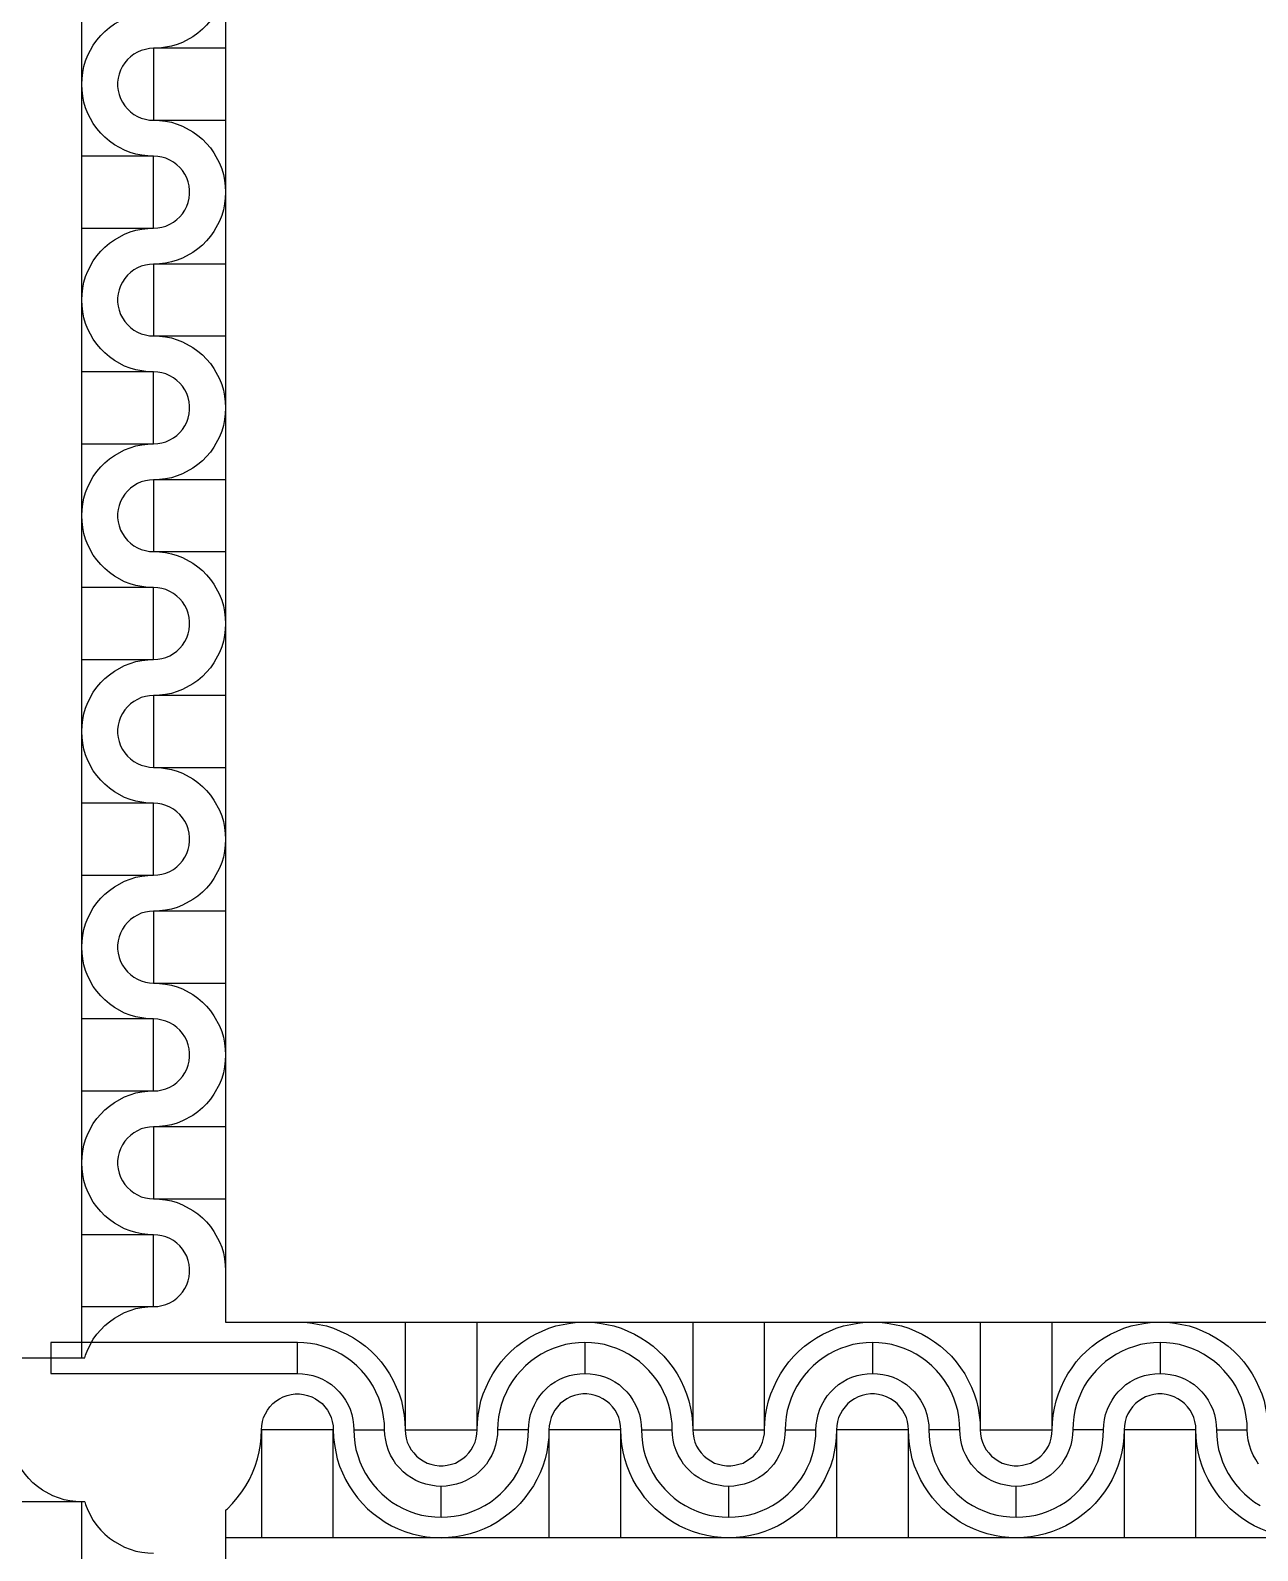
# Model space of a CAD drawing. Extents: x 190.8 to 267.1, y 124 to 174.8.
# Drawn here: x 231.075 to 232.27, y 143.763 to 145.243 of the extents above; entities that cross this region are included whole.
import ezdxf

# ---------------------------------------------------------------- set-up
doc = ezdxf.new("R2010")
doc.units = 0
doc.header["$MEASUREMENT"] = 0

msp = doc.modelspace()

# ---------------------------------------------------------------- linework, layer by layer
for p, q in [((231.2646, 146.0023), (231.2646, 143.9856)), ((231.2646, 143.9856), (233.3913, 143.9856)), ((229.0246, 143.9506), (231.1275, 143.9506)), ((231.2646, 143.8023), (231.2646, 141.7856))]:
    msp.add_line(p, q)
for points in [[(231.1246, 143.9506), (231.1246, 146.0106)], [(231.2646, 145.2956), (231.2644, 145.2898), (231.2636, 145.2841), (231.2626, 145.2783), (231.2609, 145.2728), (231.2589, 145.2673), (231.2534, 145.2573), (231.2499, 145.2526), (231.2461, 145.2481), (231.2421, 145.2441), (231.2376, 145.2403), (231.2329, 145.2368), (231.2229, 145.2313), (231.2174, 145.2293), (231.2119, 145.2276), (231.2061, 145.2266), (231.2004, 145.2258), (231.1946, 145.2256)], [(231.1246, 145.1906), (231.1249, 145.1963), (231.1256, 145.2021), (231.1266, 145.2078), (231.1284, 145.2133), (231.1304, 145.2188), (231.1359, 145.2288), (231.1394, 145.2336), (231.1431, 145.2381), (231.1471, 145.2421), (231.1516, 145.2458), (231.1564, 145.2493), (231.1664, 145.2548), (231.1719, 145.2568), (231.1774, 145.2586), (231.1831, 145.2596), (231.1889, 145.2603), (231.1946, 145.2606)], [(231.1946, 145.2256), (231.1906, 145.2253), (231.1866, 145.2246), (231.1826, 145.2236), (231.1789, 145.2218), (231.1754, 145.2198), (231.1721, 145.2173), (231.1691, 145.2146), (231.1666, 145.2116), (231.1644, 145.2081), (231.1624, 145.2043), (231.1611, 145.2006), (231.1601, 145.1966), (231.1596, 145.1926), (231.1596, 145.1886), (231.1601, 145.1846), (231.1611, 145.1806), (231.1624, 145.1766), (231.1644, 145.1731), (231.1666, 145.1696), (231.1691, 145.1666), (231.1721, 145.1638), (231.1754, 145.1613), (231.1789, 145.1593), (231.1826, 145.1576), (231.1866, 145.1566), (231.1906, 145.1558), (231.1946, 145.1556)], [(231.2646, 145.2256), (231.1946, 145.2256), (231.1946, 145.1556), (231.2646, 145.1556)], [(231.1946, 145.1206), (231.1889, 145.1208), (231.1831, 145.1216), (231.1774, 145.1226), (231.1719, 145.1243), (231.1664, 145.1263), (231.1564, 145.1318), (231.1516, 145.1353), (231.1471, 145.1391), (231.1431, 145.1431), (231.1394, 145.1476), (231.1359, 145.1523), (231.1304, 145.1623), (231.1284, 145.1678), (231.1266, 145.1733), (231.1256, 145.1791), (231.1249, 145.1848), (231.1246, 145.1906)], [(231.1946, 145.1556), (231.2004, 145.1553), (231.2061, 145.1546), (231.2119, 145.1536), (231.2174, 145.1518), (231.2229, 145.1498), (231.2329, 145.1443), (231.2376, 145.1408), (231.2421, 145.1371), (231.2461, 145.1331), (231.2499, 145.1286), (231.2534, 145.1238), (231.2589, 145.1138), (231.2609, 145.1083), (231.2626, 145.1028), (231.2636, 145.0971), (231.2644, 145.0913), (231.2646, 145.0856)], [(231.1246, 145.0506), (231.1946, 145.0506), (231.1946, 145.1206), (231.1246, 145.1206)], [(231.1946, 145.0506), (231.1986, 145.0508), (231.2026, 145.0516), (231.2066, 145.0526), (231.2104, 145.0543), (231.2139, 145.0563), (231.2171, 145.0588), (231.2201, 145.0616), (231.2226, 145.0646), (231.2249, 145.0681), (231.2269, 145.0718), (231.2281, 145.0756), (231.2291, 145.0796), (231.2296, 145.0836), (231.2296, 145.0876), (231.2291, 145.0916), (231.2281, 145.0956), (231.2269, 145.0996), (231.2249, 145.1031), (231.2226, 145.1066), (231.2201, 145.1096), (231.2171, 145.1123), (231.2139, 145.1148), (231.2104, 145.1168), (231.2066, 145.1186), (231.2026, 145.1196), (231.1986, 145.1203), (231.1946, 145.1206)], [(231.2646, 145.0856), (231.2644, 145.0798), (231.2636, 145.0741), (231.2626, 145.0683), (231.2609, 145.0628), (231.2589, 145.0573), (231.2534, 145.0473), (231.2499, 145.0426), (231.2461, 145.0381), (231.2421, 145.0341), (231.2376, 145.0303), (231.2329, 145.0268), (231.2229, 145.0213), (231.2174, 145.0193), (231.2119, 145.0176), (231.2061, 145.0166), (231.2004, 145.0158), (231.1946, 145.0156)], [(231.1246, 144.9806), (231.1249, 144.9863), (231.1256, 144.9921), (231.1266, 144.9978), (231.1284, 145.0033), (231.1304, 145.0088), (231.1359, 145.0188), (231.1394, 145.0236), (231.1431, 145.0281), (231.1471, 145.0321), (231.1516, 145.0358), (231.1564, 145.0393), (231.1664, 145.0448), (231.1719, 145.0468), (231.1774, 145.0486), (231.1831, 145.0496), (231.1889, 145.0503), (231.1946, 145.0506)], [(231.1946, 145.0156), (231.1906, 145.0153), (231.1866, 145.0146), (231.1826, 145.0136), (231.1789, 145.0118), (231.1754, 145.0098), (231.1721, 145.0073), (231.1691, 145.0046), (231.1666, 145.0016), (231.1644, 144.9981), (231.1624, 144.9943), (231.1611, 144.9906), (231.1601, 144.9866), (231.1596, 144.9826), (231.1596, 144.9786), (231.1601, 144.9746), (231.1611, 144.9706), (231.1624, 144.9666), (231.1644, 144.9631), (231.1666, 144.9596), (231.1691, 144.9566), (231.1721, 144.9538), (231.1754, 144.9513), (231.1789, 144.9493), (231.1826, 144.9476), (231.1866, 144.9466), (231.1906, 144.9458), (231.1946, 144.9456)], [(231.2646, 145.0156), (231.1946, 145.0156), (231.1946, 144.9456), (231.2646, 144.9456)], [(231.1946, 144.9106), (231.1889, 144.9108), (231.1831, 144.9116), (231.1774, 144.9126), (231.1719, 144.9143), (231.1664, 144.9163), (231.1564, 144.9218), (231.1516, 144.9253), (231.1471, 144.9291), (231.1431, 144.9331), (231.1394, 144.9376), (231.1359, 144.9423), (231.1304, 144.9523), (231.1284, 144.9578), (231.1266, 144.9633), (231.1256, 144.9691), (231.1249, 144.9748), (231.1246, 144.9806)], [(231.1946, 144.9456), (231.2004, 144.9453), (231.2061, 144.9446), (231.2119, 144.9436), (231.2174, 144.9418), (231.2229, 144.9398), (231.2329, 144.9343), (231.2376, 144.9308), (231.2421, 144.9271), (231.2461, 144.9231), (231.2499, 144.9186), (231.2534, 144.9138), (231.2589, 144.9038), (231.2609, 144.8983), (231.2626, 144.8928), (231.2636, 144.8871), (231.2644, 144.8813), (231.2646, 144.8756)], [(231.1246, 144.8406), (231.1946, 144.8406), (231.1946, 144.9106), (231.1246, 144.9106)], [(231.1946, 144.8406), (231.1986, 144.8408), (231.2026, 144.8416), (231.2066, 144.8426), (231.2104, 144.8443), (231.2139, 144.8463), (231.2171, 144.8488), (231.2201, 144.8516), (231.2226, 144.8546), (231.2249, 144.8581), (231.2269, 144.8618), (231.2281, 144.8656), (231.2291, 144.8696), (231.2296, 144.8736), (231.2296, 144.8776), (231.2291, 144.8816), (231.2281, 144.8856), (231.2269, 144.8896), (231.2249, 144.8931), (231.2226, 144.8966), (231.2201, 144.8996), (231.2171, 144.9023), (231.2139, 144.9048), (231.2104, 144.9068), (231.2066, 144.9086), (231.2026, 144.9096), (231.1986, 144.9103), (231.1946, 144.9106)], [(231.2646, 144.8756), (231.2644, 144.8698), (231.2636, 144.8641), (231.2626, 144.8583), (231.2609, 144.8528), (231.2589, 144.8473), (231.2534, 144.8373), (231.2499, 144.8326), (231.2461, 144.8281), (231.2421, 144.8241), (231.2376, 144.8203), (231.2329, 144.8168), (231.2229, 144.8113), (231.2174, 144.8093), (231.2119, 144.8076), (231.2061, 144.8066), (231.2004, 144.8058), (231.1946, 144.8056)], [(231.1246, 144.7706), (231.1249, 144.7763), (231.1256, 144.7821), (231.1266, 144.7878), (231.1284, 144.7933), (231.1304, 144.7988), (231.1359, 144.8088), (231.1394, 144.8136), (231.1431, 144.8181), (231.1471, 144.8221), (231.1516, 144.8258), (231.1564, 144.8293), (231.1664, 144.8348), (231.1719, 144.8368), (231.1774, 144.8386), (231.1831, 144.8396), (231.1889, 144.8403), (231.1946, 144.8406)], [(231.1946, 144.8056), (231.1906, 144.8053), (231.1866, 144.8046), (231.1826, 144.8036), (231.1789, 144.8018), (231.1754, 144.7998), (231.1721, 144.7973), (231.1691, 144.7946), (231.1666, 144.7916), (231.1644, 144.7881), (231.1624, 144.7843), (231.1611, 144.7806), (231.1601, 144.7766), (231.1596, 144.7726), (231.1596, 144.7686), (231.1601, 144.7646), (231.1611, 144.7606), (231.1624, 144.7566), (231.1644, 144.7531), (231.1666, 144.7496), (231.1691, 144.7466), (231.1721, 144.7438), (231.1754, 144.7413), (231.1789, 144.7393), (231.1826, 144.7376), (231.1866, 144.7366), (231.1906, 144.7358), (231.1946, 144.7356)], [(231.2646, 144.8056), (231.1946, 144.8056), (231.1946, 144.7356), (231.2646, 144.7356)], [(231.1946, 144.7006), (231.1889, 144.7008), (231.1831, 144.7016), (231.1774, 144.7026), (231.1719, 144.7043), (231.1664, 144.7063), (231.1564, 144.7118), (231.1516, 144.7153), (231.1471, 144.7191), (231.1431, 144.7231), (231.1394, 144.7276), (231.1359, 144.7323), (231.1304, 144.7423), (231.1284, 144.7478), (231.1266, 144.7533), (231.1256, 144.7591), (231.1249, 144.7648), (231.1246, 144.7706)], [(231.1946, 144.7356), (231.2004, 144.7353), (231.2061, 144.7346), (231.2119, 144.7336), (231.2174, 144.7318), (231.2229, 144.7298), (231.2329, 144.7243), (231.2376, 144.7208), (231.2421, 144.7171), (231.2461, 144.7131), (231.2499, 144.7086), (231.2534, 144.7038), (231.2589, 144.6938), (231.2609, 144.6883), (231.2626, 144.6828), (231.2636, 144.6771), (231.2644, 144.6713), (231.2646, 144.6656)], [(231.1246, 144.6306), (231.1946, 144.6306), (231.1946, 144.7006), (231.1246, 144.7006)], [(231.1946, 144.6306), (231.1986, 144.6308), (231.2026, 144.6316), (231.2066, 144.6326), (231.2104, 144.6343), (231.2139, 144.6363), (231.2171, 144.6388), (231.2201, 144.6416), (231.2226, 144.6446), (231.2249, 144.6481), (231.2269, 144.6518), (231.2281, 144.6556), (231.2291, 144.6596), (231.2296, 144.6636), (231.2296, 144.6676), (231.2291, 144.6716), (231.2281, 144.6756), (231.2269, 144.6796), (231.2249, 144.6831), (231.2226, 144.6866), (231.2201, 144.6896), (231.2171, 144.6923), (231.2139, 144.6948), (231.2104, 144.6968), (231.2066, 144.6986), (231.2026, 144.6996), (231.1986, 144.7003), (231.1946, 144.7006)], [(231.2646, 144.6656), (231.2644, 144.6598), (231.2636, 144.6541), (231.2626, 144.6483), (231.2609, 144.6428), (231.2589, 144.6373), (231.2534, 144.6273), (231.2499, 144.6226), (231.2461, 144.6181), (231.2421, 144.6141), (231.2376, 144.6103), (231.2329, 144.6068), (231.2229, 144.6013), (231.2174, 144.5993), (231.2119, 144.5976), (231.2061, 144.5966), (231.2004, 144.5958), (231.1946, 144.5956)], [(231.1246, 144.5606), (231.1249, 144.5663), (231.1256, 144.5721), (231.1266, 144.5778), (231.1284, 144.5833), (231.1304, 144.5888), (231.1359, 144.5988), (231.1394, 144.6036), (231.1431, 144.6081), (231.1471, 144.6121), (231.1516, 144.6158), (231.1564, 144.6193), (231.1664, 144.6248), (231.1719, 144.6268), (231.1774, 144.6286), (231.1831, 144.6296), (231.1889, 144.6303), (231.1946, 144.6306)], [(231.1946, 144.5956), (231.1906, 144.5953), (231.1866, 144.5946), (231.1826, 144.5936), (231.1789, 144.5918), (231.1754, 144.5898), (231.1721, 144.5873), (231.1691, 144.5846), (231.1666, 144.5816), (231.1644, 144.5781), (231.1624, 144.5743), (231.1611, 144.5706), (231.1601, 144.5666), (231.1596, 144.5626), (231.1596, 144.5586), (231.1601, 144.5546), (231.1611, 144.5506), (231.1624, 144.5466), (231.1644, 144.5431), (231.1666, 144.5396), (231.1691, 144.5366), (231.1721, 144.5338), (231.1754, 144.5313), (231.1789, 144.5293), (231.1826, 144.5276), (231.1866, 144.5266), (231.1906, 144.5258), (231.1946, 144.5256)], [(231.2646, 144.5956), (231.1946, 144.5956), (231.1946, 144.5256), (231.2646, 144.5256)], [(231.1946, 144.4906), (231.1889, 144.4908), (231.1831, 144.4916), (231.1774, 144.4926), (231.1719, 144.4943), (231.1664, 144.4963), (231.1564, 144.5018), (231.1516, 144.5053), (231.1471, 144.5091), (231.1431, 144.5131), (231.1394, 144.5176), (231.1359, 144.5223), (231.1304, 144.5323), (231.1284, 144.5378), (231.1266, 144.5433), (231.1256, 144.5491), (231.1249, 144.5548), (231.1246, 144.5606)], [(231.1946, 144.5256), (231.2004, 144.5253), (231.2061, 144.5246), (231.2119, 144.5236), (231.2174, 144.5218), (231.2229, 144.5198), (231.2329, 144.5143), (231.2376, 144.5108), (231.2421, 144.5071), (231.2461, 144.5031), (231.2499, 144.4986), (231.2534, 144.4938), (231.2589, 144.4838), (231.2609, 144.4783), (231.2626, 144.4728), (231.2636, 144.4671), (231.2644, 144.4613), (231.2646, 144.4556)], [(231.1246, 144.4206), (231.1946, 144.4206), (231.1946, 144.4906), (231.1246, 144.4906)], [(231.1946, 144.4206), (231.1986, 144.4208), (231.2026, 144.4216), (231.2066, 144.4226), (231.2104, 144.4243), (231.2139, 144.4263), (231.2171, 144.4288), (231.2201, 144.4316), (231.2226, 144.4346), (231.2249, 144.4381), (231.2269, 144.4418), (231.2281, 144.4456), (231.2291, 144.4496), (231.2296, 144.4536), (231.2296, 144.4576), (231.2291, 144.4616), (231.2281, 144.4656), (231.2269, 144.4696), (231.2249, 144.4731), (231.2226, 144.4766), (231.2201, 144.4796), (231.2171, 144.4823), (231.2139, 144.4848), (231.2104, 144.4868), (231.2066, 144.4886), (231.2026, 144.4896), (231.1986, 144.4903), (231.1946, 144.4906)], [(231.2646, 144.4556), (231.2644, 144.4498), (231.2636, 144.4441), (231.2626, 144.4383), (231.2609, 144.4328), (231.2589, 144.4273), (231.2534, 144.4173), (231.2499, 144.4126), (231.2461, 144.4081), (231.2421, 144.4041), (231.2376, 144.4003), (231.2329, 144.3968), (231.2229, 144.3913), (231.2174, 144.3893), (231.2119, 144.3876), (231.2061, 144.3866), (231.2004, 144.3858), (231.1946, 144.3856)], [(231.1246, 144.3506), (231.1249, 144.3563), (231.1256, 144.3621), (231.1266, 144.3678), (231.1284, 144.3733), (231.1304, 144.3788), (231.1359, 144.3888), (231.1394, 144.3936), (231.1431, 144.3981), (231.1471, 144.4021), (231.1516, 144.4058), (231.1564, 144.4093), (231.1664, 144.4148), (231.1719, 144.4168), (231.1774, 144.4186), (231.1831, 144.4196), (231.1889, 144.4203), (231.1946, 144.4206)], [(231.1946, 144.3856), (231.1906, 144.3853), (231.1866, 144.3846), (231.1826, 144.3836), (231.1789, 144.3818), (231.1754, 144.3798), (231.1721, 144.3773), (231.1691, 144.3746), (231.1666, 144.3716), (231.1644, 144.3681), (231.1624, 144.3643), (231.1611, 144.3606), (231.1601, 144.3566), (231.1596, 144.3526), (231.1596, 144.3486), (231.1601, 144.3446), (231.1611, 144.3406), (231.1624, 144.3366), (231.1644, 144.3331), (231.1666, 144.3296), (231.1691, 144.3266), (231.1721, 144.3238), (231.1754, 144.3213), (231.1789, 144.3193), (231.1826, 144.3176), (231.1866, 144.3166), (231.1906, 144.3158), (231.1946, 144.3156)], [(231.2646, 144.3856), (231.1946, 144.3856), (231.1946, 144.3156), (231.2646, 144.3156)], [(231.1946, 144.2806), (231.1889, 144.2808), (231.1831, 144.2816), (231.1774, 144.2826), (231.1719, 144.2843), (231.1664, 144.2863), (231.1564, 144.2918), (231.1516, 144.2953), (231.1471, 144.2991), (231.1431, 144.3031), (231.1394, 144.3076), (231.1359, 144.3123), (231.1304, 144.3223), (231.1284, 144.3278), (231.1266, 144.3333), (231.1256, 144.3391), (231.1249, 144.3448), (231.1246, 144.3506)], [(231.1946, 144.3156), (231.2004, 144.3153), (231.2061, 144.3146), (231.2119, 144.3136), (231.2174, 144.3118), (231.2229, 144.3098), (231.2329, 144.3043), (231.2376, 144.3008), (231.2421, 144.2971), (231.2461, 144.2931), (231.2499, 144.2886), (231.2534, 144.2838), (231.2589, 144.2738), (231.2609, 144.2683), (231.2626, 144.2628), (231.2636, 144.2571), (231.2644, 144.2513), (231.2646, 144.2456)], [(231.1246, 144.2106), (231.1946, 144.2106), (231.1946, 144.2806), (231.1246, 144.2806)], [(231.1946, 144.2106), (231.1986, 144.2108), (231.2026, 144.2116), (231.2066, 144.2126), (231.2104, 144.2143), (231.2139, 144.2163), (231.2171, 144.2188), (231.2201, 144.2216), (231.2226, 144.2246), (231.2249, 144.2281), (231.2269, 144.2318), (231.2281, 144.2356), (231.2291, 144.2396), (231.2296, 144.2436), (231.2296, 144.2476), (231.2291, 144.2516), (231.2281, 144.2556), (231.2269, 144.2596), (231.2249, 144.2631), (231.2226, 144.2666), (231.2201, 144.2696), (231.2171, 144.2723), (231.2139, 144.2748), (231.2104, 144.2768), (231.2066, 144.2786), (231.2026, 144.2796), (231.1986, 144.2803), (231.1946, 144.2806)], [(231.2646, 144.2456), (231.2644, 144.2398), (231.2636, 144.2341), (231.2626, 144.2283), (231.2609, 144.2228), (231.2589, 144.2173), (231.2534, 144.2073), (231.2499, 144.2026), (231.2461, 144.1981), (231.2421, 144.1941), (231.2376, 144.1903), (231.2329, 144.1868), (231.2229, 144.1813), (231.2174, 144.1793), (231.2119, 144.1776), (231.2061, 144.1766), (231.2004, 144.1758), (231.1946, 144.1756)], [(231.1246, 144.1406), (231.1249, 144.1463), (231.1256, 144.1521), (231.1266, 144.1578), (231.1284, 144.1633), (231.1304, 144.1688), (231.1359, 144.1788), (231.1394, 144.1836), (231.1431, 144.1881), (231.1471, 144.1921), (231.1516, 144.1958), (231.1564, 144.1993), (231.1664, 144.2048), (231.1719, 144.2068), (231.1774, 144.2086), (231.1831, 144.2096), (231.1889, 144.2103), (231.1946, 144.2106)], [(231.1946, 144.1756), (231.1906, 144.1753), (231.1866, 144.1746), (231.1826, 144.1736), (231.1789, 144.1718), (231.1754, 144.1698), (231.1721, 144.1673), (231.1691, 144.1646), (231.1666, 144.1616), (231.1644, 144.1581), (231.1624, 144.1543), (231.1611, 144.1506), (231.1601, 144.1466), (231.1596, 144.1426), (231.1596, 144.1386), (231.1601, 144.1346), (231.1611, 144.1306), (231.1624, 144.1266), (231.1644, 144.1231), (231.1666, 144.1196), (231.1691, 144.1166), (231.1721, 144.1138), (231.1754, 144.1113), (231.1789, 144.1093), (231.1826, 144.1076), (231.1866, 144.1066), (231.1906, 144.1058), (231.1946, 144.1056)], [(231.2646, 144.1756), (231.1946, 144.1756), (231.1946, 144.1056), (231.2646, 144.1056)], [(231.1946, 144.0706), (231.1889, 144.0708), (231.1831, 144.0716), (231.1774, 144.0726), (231.1719, 144.0743), (231.1664, 144.0763), (231.1564, 144.0818), (231.1516, 144.0853), (231.1471, 144.0891), (231.1431, 144.0931), (231.1394, 144.0976), (231.1359, 144.1023), (231.1304, 144.1123), (231.1284, 144.1178), (231.1266, 144.1233), (231.1256, 144.1291), (231.1249, 144.1348), (231.1246, 144.1406)], [(231.1946, 144.1056), (231.2004, 144.1053), (231.2061, 144.1046), (231.2119, 144.1036), (231.2174, 144.1018), (231.2229, 144.0998), (231.2329, 144.0943), (231.2376, 144.0908), (231.2421, 144.0871), (231.2461, 144.0831), (231.2499, 144.0786), (231.2534, 144.0738), (231.2589, 144.0638), (231.2609, 144.0583), (231.2626, 144.0528), (231.2636, 144.0471), (231.2644, 144.0413), (231.2646, 144.0356)], [(231.1246, 144.0006), (231.1946, 144.0006), (231.1946, 144.0706), (231.1246, 144.0706)], [(231.1946, 144.0006), (231.1986, 144.0008), (231.2026, 144.0016), (231.2066, 144.0026), (231.2104, 144.0043), (231.2139, 144.0063), (231.2171, 144.0088), (231.2201, 144.0116), (231.2226, 144.0146), (231.2249, 144.0181), (231.2269, 144.0218), (231.2281, 144.0256), (231.2291, 144.0296), (231.2296, 144.0336), (231.2296, 144.0376), (231.2291, 144.0416), (231.2281, 144.0456), (231.2269, 144.0496), (231.2249, 144.0531), (231.2226, 144.0566), (231.2201, 144.0596), (231.2171, 144.0623), (231.2139, 144.0648), (231.2104, 144.0668), (231.2066, 144.0686), (231.2026, 144.0696), (231.1986, 144.0703), (231.1946, 144.0706)], [(231.1275, 143.9506), (231.1284, 143.9533), (231.1304, 143.9588), (231.1359, 143.9688), (231.1394, 143.9736), (231.1431, 143.9781), (231.1471, 143.9821), (231.1516, 143.9858), (231.1564, 143.9893), (231.1664, 143.9948), (231.1719, 143.9968), (231.1774, 143.9986), (231.1831, 143.9996), (231.1889, 144.0003), (231.1946, 144.0006)], [(231.3346, 143.9856), (231.3419, 143.9853), (231.3489, 143.9846), (231.3559, 143.9833), (231.3629, 143.9818), (231.3699, 143.9796), (231.3764, 143.9768), (231.3829, 143.9738), (231.3891, 143.9703), (231.3951, 143.9663), (231.4009, 143.9621), (231.4064, 143.9573), (231.4114, 143.9523), (231.4161, 143.9468), (231.4204, 143.9411), (231.4244, 143.9351), (231.4279, 143.9288), (231.4309, 143.9223), (231.4336, 143.9158), (231.4359, 143.9088), (231.4374, 143.9018), (231.4386, 143.8948), (231.4394, 143.8878), (231.4396, 143.8806)], [(231.4396, 143.9856), (231.4396, 143.8806), (231.5096, 143.8806), (231.5096, 143.9856)], [(231.5096, 143.8806), (231.5099, 143.8878), (231.5106, 143.8948), (231.5119, 143.9018), (231.5134, 143.9088), (231.5156, 143.9158), (231.5184, 143.9223), (231.5214, 143.9288), (231.5249, 143.9351), (231.5289, 143.9411), (231.5331, 143.9468), (231.5379, 143.9523), (231.5429, 143.9573), (231.5484, 143.9621), (231.5541, 143.9663), (231.5601, 143.9703), (231.5664, 143.9738), (231.5729, 143.9768), (231.5794, 143.9796), (231.5864, 143.9818), (231.5934, 143.9833), (231.6004, 143.9846), (231.6074, 143.9853), (231.6146, 143.9856)], [(231.6146, 143.9856), (231.6219, 143.9853), (231.6289, 143.9846), (231.6359, 143.9833), (231.6429, 143.9818), (231.6499, 143.9796), (231.6564, 143.9768), (231.6629, 143.9738), (231.6691, 143.9703), (231.6751, 143.9663), (231.6809, 143.9621), (231.6864, 143.9573), (231.6914, 143.9523), (231.6961, 143.9468), (231.7004, 143.9411), (231.7044, 143.9351), (231.7079, 143.9288), (231.7109, 143.9223), (231.7136, 143.9158), (231.7159, 143.9088), (231.7174, 143.9018), (231.7186, 143.8948), (231.7194, 143.8878), (231.7196, 143.8806)], [(231.7196, 143.9856), (231.7196, 143.8806), (231.7896, 143.8806), (231.7896, 143.9856)], [(231.7896, 143.8806), (231.7899, 143.8878), (231.7906, 143.8948), (231.7919, 143.9018), (231.7934, 143.9088), (231.7956, 143.9158), (231.7984, 143.9223), (231.8014, 143.9288), (231.8049, 143.9351), (231.8089, 143.9411), (231.8131, 143.9468), (231.8179, 143.9523), (231.8229, 143.9573), (231.8284, 143.9621), (231.8341, 143.9663), (231.8401, 143.9703), (231.8464, 143.9738), (231.8529, 143.9768), (231.8594, 143.9796), (231.8664, 143.9818), (231.8734, 143.9833), (231.8804, 143.9846), (231.8874, 143.9853), (231.8946, 143.9856)], [(231.8946, 143.9856), (231.9019, 143.9853), (231.9089, 143.9846), (231.9159, 143.9833), (231.9229, 143.9818), (231.9299, 143.9796), (231.9364, 143.9768), (231.9429, 143.9738), (231.9491, 143.9703), (231.9551, 143.9663), (231.9609, 143.9621), (231.9664, 143.9573), (231.9714, 143.9523), (231.9761, 143.9468), (231.9804, 143.9411), (231.9844, 143.9351), (231.9879, 143.9288), (231.9909, 143.9223), (231.9936, 143.9158), (231.9959, 143.9088), (231.9974, 143.9018), (231.9986, 143.8948), (231.9994, 143.8878), (231.9996, 143.8806)], [(231.9996, 143.9856), (231.9996, 143.8806), (232.0696, 143.8806), (232.0696, 143.9856)], [(232.0696, 143.8806), (232.0699, 143.8878), (232.0706, 143.8948), (232.0719, 143.9018), (232.0734, 143.9088), (232.0756, 143.9158), (232.0784, 143.9223), (232.0814, 143.9288), (232.0849, 143.9351), (232.0889, 143.9411), (232.0931, 143.9468), (232.0979, 143.9523), (232.1029, 143.9573), (232.1084, 143.9621), (232.1141, 143.9663), (232.1201, 143.9703), (232.1264, 143.9738), (232.1329, 143.9768), (232.1394, 143.9796), (232.1464, 143.9818), (232.1534, 143.9833), (232.1604, 143.9846), (232.1674, 143.9853), (232.1746, 143.9856)], [(232.1746, 143.9856), (232.1819, 143.9853), (232.1889, 143.9846), (232.1959, 143.9833), (232.2029, 143.9818), (232.2099, 143.9796), (232.2164, 143.9768), (232.2229, 143.9738), (232.2291, 143.9703), (232.2351, 143.9663), (232.2409, 143.9621), (232.2464, 143.9573), (232.2514, 143.9523), (232.2561, 143.9468), (232.2604, 143.9411), (232.2644, 143.9351), (232.2679, 143.9288), (232.2709, 143.9223), (232.2736, 143.9158), (232.2759, 143.9088), (232.2774, 143.9018), (232.2786, 143.8948), (232.2794, 143.8878), (232.2796, 143.8806)], [(231.3346, 143.9356), (231.3396, 143.9353), (231.3446, 143.9346), (231.3496, 143.9336), (231.3546, 143.9318), (231.3591, 143.9298), (231.3636, 143.9273), (231.3679, 143.9246), (231.3716, 143.9213), (231.3754, 143.9176), (231.3786, 143.9138), (231.3814, 143.9096), (231.3839, 143.9051), (231.3859, 143.9006), (231.3876, 143.8956), (231.3886, 143.8906), (231.3894, 143.8856), (231.3896, 143.8806), (231.4196, 143.8806), (231.4194, 143.8868), (231.4186, 143.8933), (231.4176, 143.8996), (231.4159, 143.9056), (231.4139, 143.9116), (231.4111, 143.9176), (231.4084, 143.9231), (231.4049, 143.9286), (231.4011, 143.9336), (231.3969, 143.9383), (231.3924, 143.9428), (231.3876, 143.9471), (231.3826, 143.9508), (231.3771, 143.9543), (231.3716, 143.9571), (231.3656, 143.9598), (231.3596, 143.9618), (231.3536, 143.9636), (231.3474, 143.9646), (231.3409, 143.9653), (231.3346, 143.9656)], [(231.6146, 143.9656), (231.6084, 143.9653), (231.6019, 143.9646), (231.5956, 143.9636), (231.5896, 143.9618), (231.5836, 143.9598), (231.5776, 143.9571), (231.5721, 143.9543), (231.5666, 143.9508), (231.5616, 143.9471), (231.5569, 143.9428), (231.5524, 143.9383), (231.5481, 143.9336), (231.5444, 143.9286), (231.5409, 143.9231), (231.5381, 143.9176), (231.5354, 143.9116), (231.5334, 143.9056), (231.5316, 143.8996), (231.5306, 143.8933), (231.5299, 143.8868), (231.5296, 143.8806)], [(231.8946, 143.9656), (231.8884, 143.9653), (231.8819, 143.9646), (231.8756, 143.9636), (231.8696, 143.9618), (231.8636, 143.9598), (231.8576, 143.9571), (231.8521, 143.9543), (231.8466, 143.9508), (231.8416, 143.9471), (231.8369, 143.9428), (231.8324, 143.9383), (231.8281, 143.9336), (231.8244, 143.9286), (231.8209, 143.9231), (231.8181, 143.9176), (231.8154, 143.9116), (231.8134, 143.9056), (231.8116, 143.8996), (231.8106, 143.8933), (231.8099, 143.8868), (231.8096, 143.8806), (231.8396, 143.8806), (231.8399, 143.8856), (231.8406, 143.8906), (231.8416, 143.8956), (231.8434, 143.9006), (231.8454, 143.9051), (231.8479, 143.9096), (231.8506, 143.9138), (231.8539, 143.9176), (231.8576, 143.9213), (231.8614, 143.9246), (231.8656, 143.9273), (231.8701, 143.9298), (231.8746, 143.9318), (231.8796, 143.9336), (231.8846, 143.9346), (231.8896, 143.9353), (231.8946, 143.9356)], [(231.9796, 143.8806), (231.9794, 143.8868), (231.9786, 143.8933), (231.9776, 143.8996), (231.9759, 143.9056), (231.9739, 143.9116), (231.9711, 143.9176), (231.9684, 143.9231), (231.9649, 143.9286), (231.9611, 143.9336), (231.9569, 143.9383), (231.9524, 143.9428), (231.9476, 143.9471), (231.9426, 143.9508), (231.9371, 143.9543), (231.9316, 143.9571), (231.9256, 143.9598), (231.9196, 143.9618), (231.9136, 143.9636), (231.9074, 143.9646), (231.9009, 143.9653), (231.8946, 143.9656), (231.8946, 143.9356), (231.8996, 143.9353), (231.9046, 143.9346), (231.9096, 143.9336), (231.9146, 143.9318), (231.9191, 143.9298), (231.9236, 143.9273), (231.9279, 143.9246), (231.9316, 143.9213), (231.9354, 143.9176), (231.9386, 143.9138), (231.9414, 143.9096), (231.9439, 143.9051), (231.9459, 143.9006), (231.9476, 143.8956), (231.9486, 143.8906), (231.9494, 143.8856), (231.9496, 143.8806)], [(232.1746, 143.9656), (232.1684, 143.9653), (232.1619, 143.9646), (232.1556, 143.9636), (232.1496, 143.9618), (232.1436, 143.9598), (232.1376, 143.9571), (232.1321, 143.9543), (232.1266, 143.9508), (232.1216, 143.9471), (232.1169, 143.9428), (232.1124, 143.9383), (232.1081, 143.9336), (232.1044, 143.9286), (232.1009, 143.9231), (232.0981, 143.9176), (232.0954, 143.9116), (232.0934, 143.9056), (232.0916, 143.8996), (232.0906, 143.8933), (232.0899, 143.8868), (232.0896, 143.8806)], [(231.5596, 143.8806), (231.5599, 143.8856), (231.5606, 143.8906), (231.5616, 143.8956), (231.5634, 143.9006), (231.5654, 143.9051), (231.5679, 143.9096), (231.5706, 143.9138), (231.5739, 143.9176), (231.5776, 143.9213), (231.5814, 143.9246), (231.5856, 143.9273), (231.5901, 143.9298), (231.5946, 143.9318), (231.5996, 143.9336), (231.6046, 143.9346), (231.6096, 143.9353), (231.6146, 143.9356)], [(232.1196, 143.8806), (232.1199, 143.8856), (232.1206, 143.8906), (232.1216, 143.8956), (232.1234, 143.9006), (232.1254, 143.9051), (232.1279, 143.9096), (232.1306, 143.9138), (232.1339, 143.9176), (232.1376, 143.9213), (232.1414, 143.9246), (232.1456, 143.9273), (232.1501, 143.9298), (232.1546, 143.9318), (232.1596, 143.9336), (232.1646, 143.9346), (232.1696, 143.9353), (232.1746, 143.9356)], [(231.2996, 143.8806), (231.2999, 143.8846), (231.3006, 143.8886), (231.3016, 143.8926), (231.3034, 143.8963), (231.3054, 143.8998), (231.3079, 143.9031), (231.3106, 143.9061), (231.3136, 143.9086), (231.3171, 143.9108), (231.3209, 143.9128), (231.3246, 143.9141), (231.3286, 143.9151), (231.3326, 143.9156), (231.3366, 143.9156), (231.3406, 143.9151), (231.3446, 143.9141), (231.3486, 143.9128), (231.3521, 143.9108), (231.3556, 143.9086), (231.3586, 143.9061), (231.3614, 143.9031), (231.3639, 143.8998), (231.3659, 143.8963), (231.3676, 143.8926), (231.3686, 143.8886), (231.3694, 143.8846), (231.3696, 143.8806)], [(231.6496, 143.8806), (231.6494, 143.8846), (231.6486, 143.8886), (231.6476, 143.8926), (231.6459, 143.8963), (231.6439, 143.8998), (231.6414, 143.9031), (231.6386, 143.9061), (231.6356, 143.9086), (231.6321, 143.9108), (231.6284, 143.9128), (231.6246, 143.9141), (231.6206, 143.9151), (231.6166, 143.9156), (231.6126, 143.9156), (231.6086, 143.9151), (231.6046, 143.9141), (231.6006, 143.9128), (231.5971, 143.9108), (231.5936, 143.9086), (231.5906, 143.9061), (231.5879, 143.9031), (231.5854, 143.8998), (231.5834, 143.8963), (231.5816, 143.8926), (231.5806, 143.8886), (231.5799, 143.8846), (231.5796, 143.8806)], [(231.9296, 143.8806), (231.9294, 143.8846), (231.9286, 143.8886), (231.9276, 143.8926), (231.9259, 143.8963), (231.9239, 143.8998), (231.9214, 143.9031), (231.9186, 143.9061), (231.9156, 143.9086), (231.9121, 143.9108), (231.9084, 143.9128), (231.9046, 143.9141), (231.9006, 143.9151), (231.8966, 143.9156), (231.8926, 143.9156), (231.8886, 143.9151), (231.8846, 143.9141), (231.8806, 143.9128), (231.8771, 143.9108), (231.8736, 143.9086), (231.8706, 143.9061), (231.8679, 143.9031), (231.8654, 143.8998), (231.8634, 143.8963), (231.8616, 143.8926), (231.8606, 143.8886), (231.8599, 143.8846), (231.8596, 143.8806)], [(232.2096, 143.8806), (232.2094, 143.8846), (232.2086, 143.8886), (232.2076, 143.8926), (232.2059, 143.8963), (232.2039, 143.8998), (232.2014, 143.9031), (232.1986, 143.9061), (232.1956, 143.9086), (232.1921, 143.9108), (232.1884, 143.9128), (232.1846, 143.9141), (232.1806, 143.9151), (232.1766, 143.9156), (232.1726, 143.9156), (232.1686, 143.9151), (232.1646, 143.9141), (232.1606, 143.9128), (232.1571, 143.9108), (232.1536, 143.9086), (232.1506, 143.9061), (232.1479, 143.9031), (232.1454, 143.8998), (232.1434, 143.8963), (232.1416, 143.8926), (232.1406, 143.8886), (232.1399, 143.8846), (232.1396, 143.8806)], [(231.1246, 143.8106), (231.1189, 143.8108), (231.1131, 143.8116), (231.1074, 143.8126), (231.1019, 143.8143), (231.0964, 143.8163), (231.0864, 143.8218), (231.0816, 143.8253), (231.0771, 143.8291), (231.0731, 143.8331), (231.0694, 143.8376), (231.0659, 143.8423), (231.0604, 143.8523), (231.0584, 143.8578), (231.0566, 143.8633), (231.0556, 143.8691), (231.0549, 143.8748), (231.0546, 143.8806)], [(231.2646, 143.8023), (231.2664, 143.8038), (231.2714, 143.8088), (231.2761, 143.8143), (231.2804, 143.8201), (231.2844, 143.8261), (231.2879, 143.8323), (231.2909, 143.8388), (231.2936, 143.8453), (231.2959, 143.8523), (231.2974, 143.8593), (231.2986, 143.8663), (231.2994, 143.8733), (231.2996, 143.8806)], [(231.3696, 143.7756), (231.3696, 143.8806), (231.2996, 143.8806), (231.2996, 143.7756)], [(231.3696, 143.8806), (231.3699, 143.8733), (231.3706, 143.8663), (231.3719, 143.8593), (231.3734, 143.8523), (231.3756, 143.8453), (231.3784, 143.8388), (231.3814, 143.8323), (231.3849, 143.8261), (231.3889, 143.8201), (231.3931, 143.8143), (231.3979, 143.8088), (231.4029, 143.8038), (231.4084, 143.7991), (231.4141, 143.7948), (231.4201, 143.7908), (231.4264, 143.7873), (231.4329, 143.7843), (231.4394, 143.7816), (231.4464, 143.7793), (231.4534, 143.7778), (231.4604, 143.7766), (231.4674, 143.7758), (231.4746, 143.7756)], [(231.3896, 143.8806), (231.3899, 143.8743), (231.3906, 143.8678), (231.3916, 143.8616), (231.3934, 143.8556), (231.3954, 143.8496), (231.3981, 143.8436), (231.4009, 143.8381), (231.4044, 143.8326), (231.4081, 143.8276), (231.4124, 143.8228), (231.4169, 143.8183), (231.4216, 143.8141), (231.4266, 143.8103), (231.4321, 143.8068), (231.4376, 143.8041), (231.4436, 143.8013), (231.4496, 143.7993), (231.4556, 143.7976), (231.4619, 143.7966), (231.4684, 143.7958), (231.4746, 143.7956), (231.4746, 143.8256), (231.4696, 143.8258), (231.4646, 143.8266), (231.4596, 143.8276), (231.4546, 143.8293), (231.4501, 143.8313), (231.4456, 143.8338), (231.4414, 143.8366), (231.4376, 143.8398), (231.4339, 143.8436), (231.4306, 143.8473), (231.4279, 143.8516), (231.4254, 143.8561), (231.4234, 143.8606), (231.4216, 143.8656), (231.4206, 143.8706), (231.4199, 143.8756), (231.4196, 143.8806)], [(231.4396, 143.8806), (231.4399, 143.8766), (231.4406, 143.8726), (231.4416, 143.8686), (231.4434, 143.8648), (231.4454, 143.8613), (231.4479, 143.8581), (231.4506, 143.8551), (231.4536, 143.8526), (231.4571, 143.8503), (231.4609, 143.8483), (231.4646, 143.8471), (231.4686, 143.8461), (231.4726, 143.8456), (231.4766, 143.8456), (231.4806, 143.8461), (231.4846, 143.8471), (231.4886, 143.8483), (231.4921, 143.8503), (231.4956, 143.8526), (231.4986, 143.8551), (231.5014, 143.8581), (231.5039, 143.8613), (231.5059, 143.8648), (231.5076, 143.8686), (231.5086, 143.8726), (231.5094, 143.8766), (231.5096, 143.8806)], [(231.4746, 143.7956), (231.4809, 143.7958), (231.4874, 143.7966), (231.4936, 143.7976), (231.4996, 143.7993), (231.5056, 143.8013), (231.5116, 143.8041), (231.5171, 143.8068), (231.5226, 143.8103), (231.5276, 143.8141), (231.5324, 143.8183), (231.5369, 143.8228), (231.5411, 143.8276), (231.5449, 143.8326), (231.5484, 143.8381), (231.5511, 143.8436), (231.5539, 143.8496), (231.5559, 143.8556), (231.5576, 143.8616), (231.5586, 143.8678), (231.5594, 143.8743), (231.5596, 143.8806), (231.5296, 143.8806), (231.5294, 143.8756), (231.5286, 143.8706), (231.5276, 143.8656), (231.5259, 143.8606), (231.5239, 143.8561), (231.5214, 143.8516), (231.5186, 143.8473), (231.5154, 143.8436), (231.5116, 143.8398), (231.5079, 143.8366), (231.5036, 143.8338), (231.4991, 143.8313), (231.4946, 143.8293), (231.4896, 143.8276), (231.4846, 143.8266), (231.4796, 143.8258), (231.4746, 143.8256)], [(231.5796, 143.8806), (231.5794, 143.8733), (231.5786, 143.8663), (231.5774, 143.8593), (231.5759, 143.8523), (231.5736, 143.8453), (231.5709, 143.8388), (231.5679, 143.8323), (231.5644, 143.8261), (231.5604, 143.8201), (231.5561, 143.8143), (231.5514, 143.8088), (231.5464, 143.8038), (231.5409, 143.7991), (231.5351, 143.7948), (231.5291, 143.7908), (231.5229, 143.7873), (231.5164, 143.7843), (231.5099, 143.7816), (231.5029, 143.7793), (231.4959, 143.7778), (231.4889, 143.7766), (231.4819, 143.7758), (231.4746, 143.7756)], [(231.6496, 143.7756), (231.6496, 143.8806), (231.5796, 143.8806), (231.5796, 143.7756)], [(231.7546, 143.7756), (231.7474, 143.7758), (231.7404, 143.7766), (231.7334, 143.7778), (231.7264, 143.7793), (231.7194, 143.7816), (231.7129, 143.7843), (231.7064, 143.7873), (231.7001, 143.7908), (231.6941, 143.7948), (231.6884, 143.7991), (231.6829, 143.8038), (231.6779, 143.8088), (231.6731, 143.8143), (231.6689, 143.8201), (231.6649, 143.8261), (231.6614, 143.8323), (231.6584, 143.8388), (231.6556, 143.8453), (231.6534, 143.8523), (231.6519, 143.8593), (231.6506, 143.8663), (231.6499, 143.8733), (231.6496, 143.8806)], [(231.6696, 143.8806), (231.6699, 143.8743), (231.6706, 143.8678), (231.6716, 143.8616), (231.6734, 143.8556), (231.6754, 143.8496), (231.6781, 143.8436), (231.6809, 143.8381), (231.6844, 143.8326), (231.6881, 143.8276), (231.6924, 143.8228), (231.6969, 143.8183), (231.7016, 143.8141), (231.7066, 143.8103), (231.7121, 143.8068), (231.7176, 143.8041), (231.7236, 143.8013), (231.7296, 143.7993), (231.7356, 143.7976), (231.7419, 143.7966), (231.7484, 143.7958), (231.7546, 143.7956), (231.7546, 143.8256), (231.7496, 143.8258), (231.7446, 143.8266), (231.7396, 143.8276), (231.7346, 143.8293), (231.7301, 143.8313), (231.7256, 143.8338), (231.7214, 143.8366), (231.7176, 143.8398), (231.7139, 143.8436), (231.7106, 143.8473), (231.7079, 143.8516), (231.7054, 143.8561), (231.7034, 143.8606), (231.7016, 143.8656), (231.7006, 143.8706), (231.6999, 143.8756), (231.6996, 143.8806)], [(231.7196, 143.8806), (231.7199, 143.8766), (231.7206, 143.8726), (231.7216, 143.8686), (231.7234, 143.8648), (231.7254, 143.8613), (231.7279, 143.8581), (231.7306, 143.8551), (231.7336, 143.8526), (231.7371, 143.8503), (231.7409, 143.8483), (231.7446, 143.8471), (231.7486, 143.8461), (231.7526, 143.8456), (231.7566, 143.8456), (231.7606, 143.8461), (231.7646, 143.8471), (231.7686, 143.8483), (231.7721, 143.8503), (231.7756, 143.8526), (231.7786, 143.8551), (231.7814, 143.8581), (231.7839, 143.8613), (231.7859, 143.8648), (231.7876, 143.8686), (231.7886, 143.8726), (231.7894, 143.8766), (231.7896, 143.8806)], [(231.8096, 143.8806), (231.8094, 143.8756), (231.8086, 143.8706), (231.8076, 143.8656), (231.8059, 143.8606), (231.8039, 143.8561), (231.8014, 143.8516), (231.7986, 143.8473), (231.7954, 143.8436), (231.7916, 143.8398), (231.7879, 143.8366), (231.7836, 143.8338), (231.7791, 143.8313), (231.7746, 143.8293), (231.7696, 143.8276), (231.7646, 143.8266), (231.7596, 143.8258), (231.7546, 143.8256)], [(231.8596, 143.8806), (231.8594, 143.8733), (231.8586, 143.8663), (231.8574, 143.8593), (231.8559, 143.8523), (231.8536, 143.8453), (231.8509, 143.8388), (231.8479, 143.8323), (231.8444, 143.8261), (231.8404, 143.8201), (231.8361, 143.8143), (231.8314, 143.8088), (231.8264, 143.8038), (231.8209, 143.7991), (231.8151, 143.7948), (231.8091, 143.7908), (231.8029, 143.7873), (231.7964, 143.7843), (231.7899, 143.7816), (231.7829, 143.7793), (231.7759, 143.7778), (231.7689, 143.7766), (231.7619, 143.7758), (231.7546, 143.7756)], [(231.7546, 143.7956), (231.7609, 143.7958), (231.7674, 143.7966), (231.7736, 143.7976), (231.7796, 143.7993), (231.7856, 143.8013), (231.7916, 143.8041), (231.7971, 143.8068), (231.8026, 143.8103), (231.8076, 143.8141), (231.8124, 143.8183), (231.8169, 143.8228), (231.8211, 143.8276), (231.8249, 143.8326), (231.8284, 143.8381), (231.8311, 143.8436), (231.8339, 143.8496), (231.8359, 143.8556), (231.8376, 143.8616), (231.8386, 143.8678), (231.8394, 143.8743), (231.8396, 143.8806)], [(231.9296, 143.7756), (231.9296, 143.8806), (231.8596, 143.8806), (231.8596, 143.7756)], [(232.0346, 143.7756), (232.0274, 143.7758), (232.0204, 143.7766), (232.0134, 143.7778), (232.0064, 143.7793), (231.9994, 143.7816), (231.9929, 143.7843), (231.9864, 143.7873), (231.9801, 143.7908), (231.9741, 143.7948), (231.9684, 143.7991), (231.9629, 143.8038), (231.9579, 143.8088), (231.9531, 143.8143), (231.9489, 143.8201), (231.9449, 143.8261), (231.9414, 143.8323), (231.9384, 143.8388), (231.9356, 143.8453), (231.9334, 143.8523), (231.9319, 143.8593), (231.9306, 143.8663), (231.9299, 143.8733), (231.9296, 143.8806)], [(231.9996, 143.8806), (231.9999, 143.8766), (232.0006, 143.8726), (232.0016, 143.8686), (232.0034, 143.8648), (232.0054, 143.8613), (232.0079, 143.8581), (232.0106, 143.8551), (232.0136, 143.8526), (232.0171, 143.8503), (232.0209, 143.8483), (232.0246, 143.8471), (232.0286, 143.8461), (232.0326, 143.8456), (232.0366, 143.8456), (232.0406, 143.8461), (232.0446, 143.8471), (232.0486, 143.8483), (232.0521, 143.8503), (232.0556, 143.8526), (232.0586, 143.8551), (232.0614, 143.8581), (232.0639, 143.8613), (232.0659, 143.8648), (232.0676, 143.8686), (232.0686, 143.8726), (232.0694, 143.8766), (232.0696, 143.8806)], [(232.0346, 143.7956), (232.0409, 143.7958), (232.0474, 143.7966), (232.0536, 143.7976), (232.0596, 143.7993), (232.0656, 143.8013), (232.0716, 143.8041), (232.0771, 143.8068), (232.0826, 143.8103), (232.0876, 143.8141), (232.0924, 143.8183), (232.0969, 143.8228), (232.1011, 143.8276), (232.1049, 143.8326), (232.1084, 143.8381), (232.1111, 143.8436), (232.1139, 143.8496), (232.1159, 143.8556), (232.1176, 143.8616), (232.1186, 143.8678), (232.1194, 143.8743), (232.1196, 143.8806), (232.0896, 143.8806), (232.0894, 143.8756), (232.0886, 143.8706), (232.0876, 143.8656), (232.0859, 143.8606), (232.0839, 143.8561), (232.0814, 143.8516), (232.0786, 143.8473), (232.0754, 143.8436), (232.0716, 143.8398), (232.0679, 143.8366), (232.0636, 143.8338), (232.0591, 143.8313), (232.0546, 143.8293), (232.0496, 143.8276), (232.0446, 143.8266), (232.0396, 143.8258), (232.0346, 143.8256)], [(232.1396, 143.8806), (232.1394, 143.8733), (232.1386, 143.8663), (232.1374, 143.8593), (232.1359, 143.8523), (232.1336, 143.8453), (232.1309, 143.8388), (232.1279, 143.8323), (232.1244, 143.8261), (232.1204, 143.8201), (232.1161, 143.8143), (232.1114, 143.8088), (232.1064, 143.8038), (232.1009, 143.7991), (232.0951, 143.7948), (232.0891, 143.7908), (232.0829, 143.7873), (232.0764, 143.7843), (232.0699, 143.7816), (232.0629, 143.7793), (232.0559, 143.7778), (232.0489, 143.7766), (232.0419, 143.7758), (232.0346, 143.7756)], [(232.2096, 143.7756), (232.2096, 143.8806), (232.1396, 143.8806), (232.1396, 143.7756)], [(232.3146, 143.7756), (232.3074, 143.7758), (232.3004, 143.7766), (232.2934, 143.7778), (232.2864, 143.7793), (232.2794, 143.7816), (232.2729, 143.7843), (232.2664, 143.7873), (232.2601, 143.7908), (232.2541, 143.7948), (232.2484, 143.7991), (232.2429, 143.8038), (232.2379, 143.8088), (232.2331, 143.8143), (232.2289, 143.8201), (232.2249, 143.8261), (232.2214, 143.8323), (232.2184, 143.8388), (232.2156, 143.8453), (232.2134, 143.8523), (232.2119, 143.8593), (232.2106, 143.8663), (232.2099, 143.8733), (232.2096, 143.8806)], [(232.2296, 143.8806), (232.2299, 143.8743), (232.2306, 143.8678), (232.2316, 143.8616), (232.2334, 143.8556), (232.2354, 143.8496), (232.2381, 143.8436), (232.2409, 143.8381), (232.2444, 143.8326), (232.2481, 143.8276), (232.2524, 143.8228), (232.2569, 143.8183), (232.2616, 143.8141), (232.2666, 143.8103), (232.2721, 143.8068)], [(232.2706, 143.8473), (232.2679, 143.8516), (232.2654, 143.8561), (232.2634, 143.8606), (232.2616, 143.8656), (232.2606, 143.8706), (232.2599, 143.8756), (232.2596, 143.8806)], [(231.1275, 143.8106), (229.0246, 143.8106), (229.0246, 141.7506)], [(231.1246, 141.7506), (231.1246, 143.8106)], [(231.1275, 143.8106), (231.1284, 143.8078), (231.1304, 143.8023), (231.1359, 143.7923), (231.1394, 143.7876), (231.1431, 143.7831), (231.1471, 143.7791), (231.1516, 143.7753), (231.1564, 143.7718), (231.1664, 143.7663), (231.1719, 143.7643), (231.1774, 143.7626), (231.1831, 143.7616), (231.1889, 143.7608), (231.1946, 143.7606)], [(233.3646, 143.7756), (231.2646, 143.7756)]]:
    msp.add_lwpolyline(points)
for points in [[(231.0946, 143.9356), (231.3346, 143.9356), (231.3346, 143.9656), (231.0946, 143.9656)], [(231.6996, 143.8806), (231.6994, 143.8868), (231.6986, 143.8933), (231.6976, 143.8996), (231.6959, 143.9056), (231.6939, 143.9116), (231.6911, 143.9176), (231.6884, 143.9231), (231.6849, 143.9286), (231.6811, 143.9336), (231.6769, 143.9383), (231.6724, 143.9428), (231.6676, 143.9471), (231.6626, 143.9508), (231.6571, 143.9543), (231.6516, 143.9571), (231.6456, 143.9598), (231.6396, 143.9618), (231.6336, 143.9636), (231.6274, 143.9646), (231.6209, 143.9653), (231.6146, 143.9656), (231.6146, 143.9356), (231.6196, 143.9353), (231.6246, 143.9346), (231.6296, 143.9336), (231.6346, 143.9318), (231.6391, 143.9298), (231.6436, 143.9273), (231.6479, 143.9246), (231.6516, 143.9213), (231.6554, 143.9176), (231.6586, 143.9138), (231.6614, 143.9096), (231.6639, 143.9051), (231.6659, 143.9006), (231.6676, 143.8956), (231.6686, 143.8906), (231.6694, 143.8856), (231.6696, 143.8806)], [(232.2596, 143.8806), (232.2594, 143.8868), (232.2586, 143.8933), (232.2576, 143.8996), (232.2559, 143.9056), (232.2539, 143.9116), (232.2511, 143.9176), (232.2484, 143.9231), (232.2449, 143.9286), (232.2411, 143.9336), (232.2369, 143.9383), (232.2324, 143.9428), (232.2276, 143.9471), (232.2226, 143.9508), (232.2171, 143.9543), (232.2116, 143.9571), (232.2056, 143.9598), (232.1996, 143.9618), (232.1936, 143.9636), (232.1874, 143.9646), (232.1809, 143.9653), (232.1746, 143.9656), (232.1746, 143.9356), (232.1796, 143.9353), (232.1846, 143.9346), (232.1896, 143.9336), (232.1946, 143.9318), (232.1991, 143.9298), (232.2036, 143.9273), (232.2079, 143.9246), (232.2116, 143.9213), (232.2154, 143.9176), (232.2186, 143.9138), (232.2214, 143.9096), (232.2239, 143.9051), (232.2259, 143.9006), (232.2276, 143.8956), (232.2286, 143.8906), (232.2294, 143.8856), (232.2296, 143.8806)], [(231.9496, 143.8806), (231.9499, 143.8743), (231.9506, 143.8678), (231.9516, 143.8616), (231.9534, 143.8556), (231.9554, 143.8496), (231.9581, 143.8436), (231.9609, 143.8381), (231.9644, 143.8326), (231.9681, 143.8276), (231.9724, 143.8228), (231.9769, 143.8183), (231.9816, 143.8141), (231.9866, 143.8103), (231.9921, 143.8068), (231.9976, 143.8041), (232.0036, 143.8013), (232.0096, 143.7993), (232.0156, 143.7976), (232.0219, 143.7966), (232.0284, 143.7958), (232.0346, 143.7956), (232.0346, 143.8256), (232.0296, 143.8258), (232.0246, 143.8266), (232.0196, 143.8276), (232.0146, 143.8293), (232.0101, 143.8313), (232.0056, 143.8338), (232.0014, 143.8366), (231.9976, 143.8398), (231.9939, 143.8436), (231.9906, 143.8473), (231.9879, 143.8516), (231.9854, 143.8561), (231.9834, 143.8606), (231.9816, 143.8656), (231.9806, 143.8706), (231.9799, 143.8756), (231.9796, 143.8806)]]:
    msp.add_lwpolyline(points, close=True)

doc.saveas('drawing.dxf')
